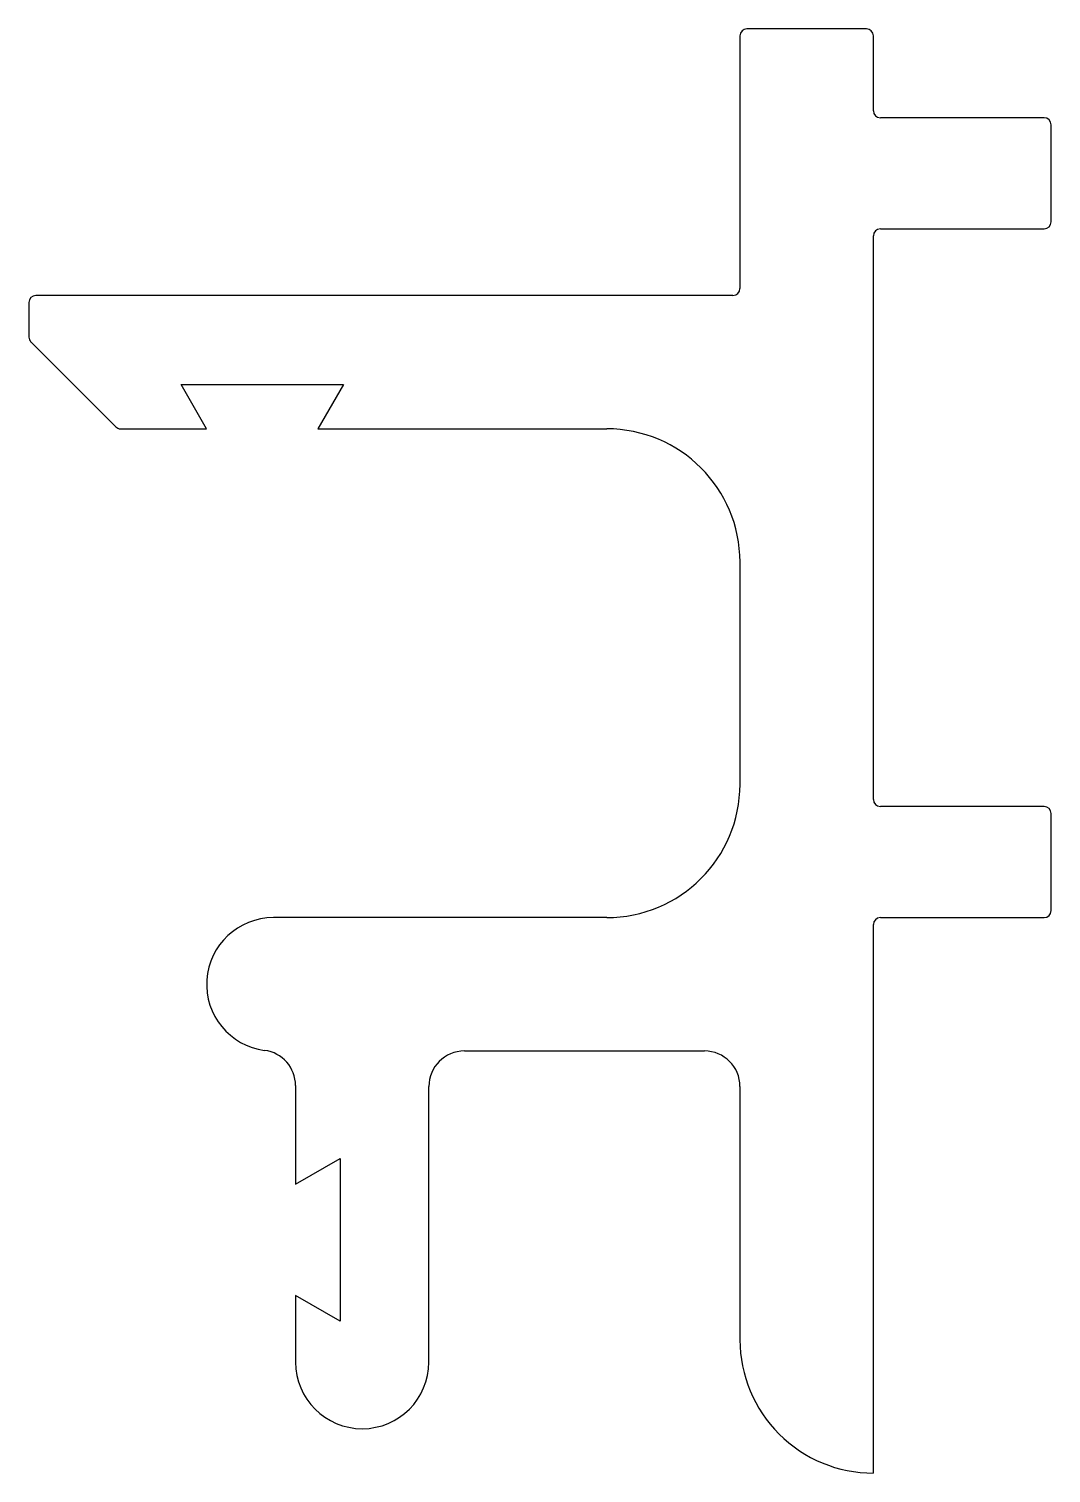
# Model space of a CAD drawing. Extents: x -19.5 to 17, y -31.5 to 20.1.
import ezdxf

# ---------------------------------------------------------------- set-up
doc = ezdxf.new("R2010")
doc.units = 0
doc.header["$MEASUREMENT"] = 0
doc.layers.get('0').update_dxf_attribs({"linetype": 'CONTINUOUS'})

msp = doc.modelspace()

# ---------------------------------------------------------------- linework, layer by layer
for p, q in [((10.404, 20.137), (6.141, 20.137)), ((5.891, 19.887), (5.891, 10.862)), ((10.654, 17.212), (10.654, 19.887)), ((16.754, 16.962), (10.904, 16.962)), ((17.004, 13.244), (17.004, 16.712)), ((10.904, 12.994), (16.754, 12.994)), ((10.654, -7.394), (10.654, 12.744)), ((-19.509, 10.362), (-19.509, 9.128)), ((5.641, 10.612), (-19.259, 10.612)), ((-19.435, 8.952), (-16.407, 5.923)), ((-13.159, 5.85), (-14.075, 7.437)), ((-14.075, 7.437), (-8.273, 7.437)), ((-8.273, 7.437), (-9.19, 5.85)), ((-16.23, 5.85), (-13.159, 5.85)), ((-9.19, 5.85), (1.129, 5.85)), ((5.891, 1.087), (5.891, -6.85)), ((16.754, -7.644), (10.904, -7.644)), ((17.004, -11.363), (17.004, -7.894)), ((1.129, -11.613), (-10.777, -11.613)), ((10.654, -31.456), (10.654, -11.863)), ((10.904, -11.613), (16.754, -11.613)), ((-3.951, -16.375), (4.621, -16.375)), ((-9.984, -17.614), (-9.984, -21.138)), ((-5.221, -27.488), (-5.221, -17.645)), ((5.891, -17.645), (5.891, -26.696)), ((-9.984, -21.138), (-8.396, -20.221)), ((-8.396, -20.221), (-8.396, -26.023)), ((-8.396, -26.023), (-9.984, -25.106)), ((-9.984, -25.106), (-9.984, -27.488))]:
    msp.add_line(p, q)
for centre, radius, start, end in [((6.141, 19.887), 0.25, 90, 180), ((10.404, 19.887), 0.25, 0, 90), ((10.904, 17.212), 0.25, 180, 270), ((16.754, 16.712), 0.25, 360, 90), ((10.904, 12.744), 0.25, 90, 180), ((16.754, 13.244), 0.25, 270, 360), ((5.641, 10.862), 0.25, 270, 0), ((-19.259, 10.362), 0.25, 90, 180), ((-19.259, 9.128), 0.25, 180, 225), ((-16.23, 6.1), 0.25, 225, 270), ((1.129, 1.087), 4.763, 0, 90), ((1.129, -6.85), 4.763, 270, 0), ((10.904, -7.394), 0.25, 180, 270), ((16.754, -7.894), 0.25, 0, 90), ((-10.777, -13.994), 2.381, 90, 262.5053), ((10.904, -11.863), 0.25, 90, 180), ((16.754, -11.363), 0.25, 270, 360), ((-11.254, -17.614), 1.27, 360, 82.5053), ((-3.951, -17.645), 1.27, 90, 180), ((4.621, -17.645), 1.27, 360, 90), ((10.651, -26.696), 4.76, 180, 270.0301), ((-7.602, -27.488), 2.381, 180, 0)]:
    msp.add_arc(centre, radius, start, end)

doc.saveas('drawing.dxf')
